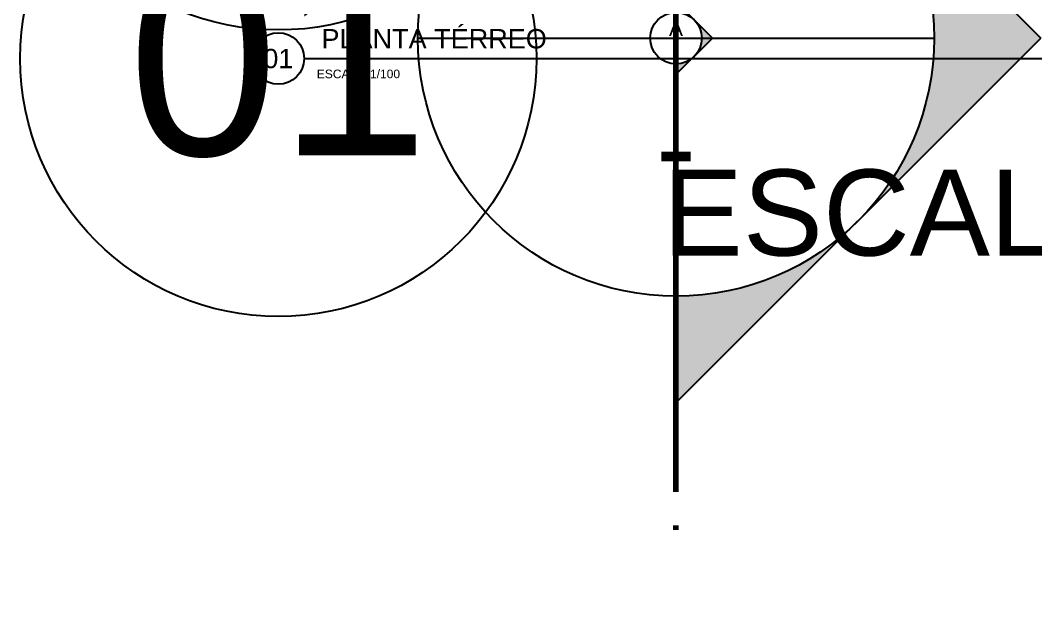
# Model space of a CAD drawing. Header units: metres. Extents: x 47723 to 48001, y 23322 to 23573.
# Drawn here: x 47815.92 to 47839.53, y 23403.64 to 23417.09 of the extents above; entities that cross this region are included whole.
import ezdxf
from ezdxf.enums import TextEntityAlignment as Align

# ---------------------------------------------------------------- set-up
doc = ezdxf.new("R2010")
doc.units = ezdxf.units.M
doc.header["$LTSCALE"] = 0.25
doc.linetypes.add('DIVIDEX2', pattern=[63.5, 25.4, -12.7, 0, -12.7, 0, -12.7])
for name, color, linetype in [('0 @ 0.1', 7, 'Continuous'), ('0 @ 1', 7, 'Continuous'), ('SIMB_01', 1, 'Continuous'), ('SIMB_02', 2, 'Continuous'), ('SIMB_PREENCHIMENTO', 253, 'Continuous'), ('SIMB_TXT', 1, 'Continuous')]:
    doc.layers.add(name, color=color, linetype=linetype)
doc.layers.add('SIMB_LCT', color=252, linetype='DIVIDEX2', lineweight=100)
doc.styles.add('SIMB', font='arial.ttf')

# ---------------------------------------------------------------- blocks, each defined once
blk = doc.blocks.new('*U69')
at = {"layer": 'SIMB_LCT'}
blk.add_line((-6, 0), (-54.483, 0), dxfattribs=at)
at = {"layer": 'SIMB_TXT', "style": 'SIMB'}
for tag, height, p in [('000', 3.5, (-2.25, 0)), ('999', 2, (2.525, 0))]:
    blk.add_attdef(tag, text='', height=height, rotation=90, dxfattribs=at).set_placement(p, align=Align.MIDDLE_CENTER)
blk = doc.blocks.new('*U519')
at = {"layer": '0 @ 1', "rotation": 269.9999999999999}
blk.add_blockref('*U69', (0.7, -4.537), dxfattribs=at)
blk = doc.blocks.new('Pav_sup')
blk.add_blockref('*U519', (0, 0))
blk = doc.blocks.new('*U31')
at = {"layer": 'SIMB_01'}
blk.add_circle((0, 0), 6, dxfattribs=at)
at = {"layer": 'SIMB_TXT', "style": 'SIMB'}
for tag, height, p in [('000', 3.5, (0, 2.25)), ('999', 2, (0, -2.525))]:
    blk.add_attdef(tag, text='', height=height, dxfattribs=at).set_placement(p, align=Align.MIDDLE_CENTER)
blk = doc.blocks.new('*U587')
at = {"layer": '0 @ 1'}
blk.add_blockref('*U31', (47821.924, 23422.863), dxfattribs=at)
blk = doc.blocks.new('*U30')
at = {"layer": 'SIMB_01'}
blk.add_circle((0, 0), 6, dxfattribs=at)
at = {"layer": 'SIMB_TXT', "style": 'SIMB'}
for tag, height, p in [('000', 3.5, (0, 2.25)), ('999', 2, (0, -2.525))]:
    blk.add_attdef(tag, text='', height=height, dxfattribs=at).set_placement(p, align=Align.MIDDLE_CENTER)
blk = doc.blocks.new('*U588')
at = {"layer": '0 @ 1'}
blk.add_blockref('*U30', (47843.434, 23422.863), dxfattribs=at)
blk = doc.blocks.new('*U70')
at = {"layer": 'SIMB_LCT'}
blk.add_line((6, 0), (69.061, 0), dxfattribs=at)
at = {"layer": 'SIMB_TXT', "style": 'SIMB'}
for tag, height, p in [('000', 3.5, (-2.25, 0)), ('999', 2, (2.525, 0))]:
    blk.add_attdef(tag, text='', height=height, rotation=90, dxfattribs=at).set_placement(p, align=Align.MIDDLE_CENTER)
blk = doc.blocks.new('*U589')
at = {"layer": '0 @ 1', "rotation": 270}
blk.add_blockref('*U70', (47831.169, 23434.55), dxfattribs=at)
blk = doc.blocks.new('*U71')
at = {"layer": 'SIMB_PREENCHIMENTO', "transparency": 33554587}
h = blk.add_hatch(color=256, dxfattribs=at)
h.dxf.hatch_style = 1
h.paths.add_polyline_path([(0, 8.483), (-4.152, 4.332, -0.401827), (4.152, 4.332)])
h = blk.add_hatch(color=256, dxfattribs=at)
h.dxf.hatch_style = 1
h.paths.add_polyline_path([(-4.332, 4.152), (-8.483, 0), (-6, 0, -0.193399)])
h = blk.add_hatch(color=256, dxfattribs=at)
h.dxf.hatch_style = 1
h.paths.add_polyline_path([(4.332, 4.152, -0.193399), (6, 0), (8.483, 0)])
at = {"layer": 'SIMB_01'}
for p, q in [((-8.483, 0), (0, 8.483)), ((8.483, 0), (0, 8.483)), ((0, -6), (0, 6)), ((-6, 0), (-8.483, 0)), ((6, 0), (8.483, 0))]:
    blk.add_line(p, q, dxfattribs=at)
blk.add_circle((0, 0), 6, dxfattribs=at)
at = {"layer": 'SIMB_LCT'}
blk.add_line((-6, 0), (-54.483, 0), dxfattribs=at)
at = {"layer": 'SIMB_TXT', "style": 'SIMB'}
for tag, height, p in [('000', 3.5, (-2.25, 0)), ('999', 2, (2.525, 0))]:
    blk.add_attdef(tag, text='', height=height, rotation=90, dxfattribs=at).set_placement(p, align=Align.MIDDLE_CENTER)
blk = doc.blocks.new('*U590')
at = {"layer": '0 @ 0.1', "xscale": 0.1, "yscale": 0.1, "zscale": 0.1, "rotation": 270}
blk.add_blockref('*U71', (47831.169, 23416.674), dxfattribs=at).add_auto_attribs({'999': '-', '000': 'A'})
at = {"layer": '0 @ 1'}
ref = blk.add_blockref('*U71', (47831.169, 23416.674), dxfattribs=dict(at, rotation=270))
ref.add_attrib('999', '-', dxfattribs={"layer": 'SIMB_TXT', "height": 2, "style": 'SIMB'}).set_placement((47831.169, 23414.149), align=Align.MIDDLE_CENTER)
blk = doc.blocks.new('*U19')
at = {"layer": 'SIMB_02'}
blk.add_line((6, 0), (63.13, 0), dxfattribs=at)
blk.add_circle((0, 0), 6, dxfattribs=at)
at = {"layer": 'SIMB_TXT', "style": 'SIMB'}
blk.add_text('ESCALA:', height=2, dxfattribs=at).set_placement((8.936, -4.582))
blk.add_attdef('TITULO_DO_DESENHO', text='', height=4.5, dxfattribs=at).set_placement((10.022, 1), align=Align.BOTTOM_LEFT)
blk.add_attdef('NUM', text='', height=4.5, dxfattribs=at).set_placement((0, 0), align=Align.MIDDLE_CENTER)
blk.add_attdef('ESCALA', (21.304, -4.582), '', height=2, dxfattribs=at)
blk = doc.blocks.new('*U591')
at = {"layer": '0 @ 0.1', "xscale": 0.1, "yscale": 0.1, "zscale": 0.1}
blk.add_blockref('*U19', (47821.924, 23416.2), dxfattribs=at).add_auto_attribs({'TITULO_DO_DESENHO': 'PLANTA TÉRREO', 'NUM': '01', 'ESCALA': '1/100'})
at = {"layer": '0 @ 1'}
ref = blk.add_blockref('*U19', (47821.924, 23416.2), dxfattribs=at)
ref.add_attrib('NUM', '01', dxfattribs={"layer": 'SIMB_TXT', "height": 4.5, "style": 'SIMB'}).set_placement((47821.924, 23416.2), align=Align.MIDDLE_CENTER)

msp = doc.modelspace()

# ---------------------------------------------------------------- block references
for name, p in [('*U590', (0, 0)), ('*U589', (0, 0)), ('*U588', (0, 0)), ('*U587', (0, 0)), ('Pav_sup', (47830.469, 23378.182)), ('*U591', (0, 0))]:
    msp.add_blockref(name, p)

doc.saveas('drawing.dxf')
